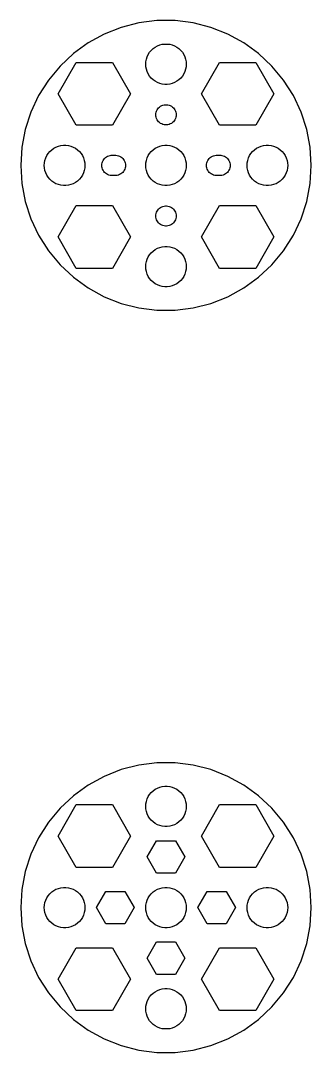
# Model space of a CAD drawing. Header units: metres. Extents: x -22 to 22, y -21 to 241.
# Drawn here: x -21.5 to 21.5, y -21.5 to 131.5 of the extents above; entities that cross this region are included whole.
import ezdxf

# ---------------------------------------------------------------- set-up
doc = ezdxf.new("R2010")
doc.units = ezdxf.units.M

msp = doc.modelspace()

# ---------------------------------------------------------------- linework, layer by layer
for p, q in [((-6.64386, 130.448), (-9.15425, 129.454)), ((-4.02869, 131.119), (-6.64386, 130.448)), ((-1.34999, 131.458), (-4.02869, 131.119)), ((1.34999, 131.458), (-1.34999, 131.458)), ((4.02869, 131.119), (1.34999, 131.458)), ((6.64386, 130.448), (4.02869, 131.119)), ((9.15425, 129.454), (6.64386, 130.448)), ((-9.15425, 129.454), (-11.5203, 128.153)), ((11.5203, 128.153), (9.15425, 129.454)), ((-11.5203, 128.153), (-13.7046, 126.566)), ((-2.42705, 126.763), (-2.1869, 127.054)), ((-2.1869, 127.054), (-1.91226, 127.312)), ((-1.91226, 127.312), (-1.60747, 127.533)), ((-1.60747, 127.533), (-1.27733, 127.714)), ((-1.27733, 127.714), (-0.927048, 127.853)), ((-0.927048, 127.853), (-0.562134, 127.947)), ((-0.562134, 127.947), (-0.18837, 127.994)), ((-0.18837, 127.994), (0.18837, 127.994)), ((0.18837, 127.994), (0.562134, 127.947)), ((0.562134, 127.947), (0.927048, 127.853)), ((0.927048, 127.853), (1.27733, 127.714)), ((1.27733, 127.714), (1.60747, 127.533)), ((1.60747, 127.533), (1.91226, 127.312)), ((1.91226, 127.312), (2.1869, 127.054)), ((2.1869, 127.054), (2.42705, 126.763)), ((13.7046, 126.566), (11.5203, 128.153)), ((-13.7046, 126.566), (-15.6728, 124.718)), ((-2.97633, 125.376), (-2.90575, 125.746)), ((-2.90575, 125.746), (-2.78932, 126.104)), ((-2.78932, 126.104), (-2.62891, 126.445)), ((-2.62891, 126.445), (-2.42705, 126.763)), ((2.42705, 126.763), (2.62891, 126.445)), ((2.62891, 126.445), (2.78932, 126.104)), ((2.78932, 126.104), (2.90575, 125.746)), ((2.90575, 125.746), (2.97633, 125.376)), ((15.6728, 124.718), (13.7046, 126.566)), ((-15.6728, 124.718), (-17.3939, 122.637)), ((-15.977, 120.607), (-13.292, 125.258)), ((-13.292, 125.258), (-7.922, 125.258)), ((-7.922, 125.258), (-5.237, 120.607)), ((-3, 125), (-2.97633, 125.376)), ((-2.97633, 124.624), (-3, 125)), ((-2.90575, 124.254), (-2.97633, 124.624)), ((-2.78932, 123.896), (-2.90575, 124.254)), ((-2.62891, 123.555), (-2.78932, 123.896)), ((2.78932, 123.896), (2.62891, 123.555)), ((2.90575, 124.254), (2.78932, 123.896)), ((2.97633, 124.624), (2.90575, 124.254)), ((2.97633, 125.376), (3, 125)), ((3, 125), (2.97633, 124.624)), ((5.237, 120.607), (7.922, 125.258)), ((7.922, 125.258), (13.292, 125.258)), ((13.292, 125.258), (15.977, 120.607)), ((17.3939, 122.637), (15.6728, 124.718)), ((-17.3939, 122.637), (-18.8406, 120.358)), ((-2.42705, 123.237), (-2.62891, 123.555)), ((-2.1869, 122.946), (-2.42705, 123.237)), ((-1.91226, 122.688), (-2.1869, 122.946)), ((-1.60747, 122.467), (-1.91226, 122.688)), ((-1.27733, 122.286), (-1.60747, 122.467)), ((1.60747, 122.467), (1.27733, 122.286)), ((1.91226, 122.688), (1.60747, 122.467)), ((2.1869, 122.946), (1.91226, 122.688)), ((2.42705, 123.237), (2.1869, 122.946)), ((2.62891, 123.555), (2.42705, 123.237)), ((18.8406, 120.358), (17.3939, 122.637)), ((-0.927048, 122.147), (-1.27733, 122.286)), ((-0.562134, 122.053), (-0.927048, 122.147)), ((-0.18837, 122.006), (-0.562134, 122.053)), ((0.18837, 122.006), (-0.18837, 122.006)), ((0.562134, 122.053), (0.18837, 122.006)), ((0.927048, 122.147), (0.562134, 122.053)), ((1.27733, 122.286), (0.927048, 122.147)), ((-18.8406, 120.358), (-19.9902, 117.915)), ((-13.292, 115.956), (-15.977, 120.607)), ((-5.237, 120.607), (-7.922, 115.956)), ((7.922, 115.956), (5.237, 120.607)), ((15.977, 120.607), (13.292, 115.956)), ((19.9902, 117.915), (18.8406, 120.358)), ((-19.9902, 117.915), (-20.8245, 115.347)), ((-1.48816, 117.688), (-1.45287, 117.873)), ((-1.45287, 117.873), (-1.39465, 118.052)), ((-1.39465, 118.052), (-1.31445, 118.223)), ((-1.31445, 118.223), (-1.21352, 118.382)), ((-1.21352, 118.382), (-1.09344, 118.527)), ((-1.09344, 118.527), (-0.956131, 118.656)), ((-0.956131, 118.656), (-0.803726, 118.766)), ((-0.803726, 118.766), (-0.638657, 118.857)), ((-0.638657, 118.857), (-0.463516, 118.927)), ((-0.463516, 118.927), (-0.281067, 118.973)), ((-0.281067, 118.973), (-0.094177, 118.997)), ((-0.094177, 118.997), (0.094177, 118.997)), ((0.094177, 118.997), (0.281067, 118.973)), ((0.281067, 118.973), (0.463516, 118.927)), ((0.463516, 118.927), (0.638657, 118.857)), ((0.638657, 118.857), (0.803726, 118.766)), ((0.803726, 118.766), (0.956131, 118.656)), ((0.956131, 118.656), (1.09344, 118.527)), ((1.09344, 118.527), (1.21352, 118.382)), ((1.21352, 118.382), (1.31445, 118.223)), ((1.31445, 118.223), (1.39465, 118.052)), ((1.39465, 118.052), (1.45287, 117.873)), ((1.45287, 117.873), (1.48816, 117.688)), ((20.8245, 115.347), (19.9902, 117.915)), ((-1.5, 117.5), (-1.48816, 117.688)), ((-1.48816, 117.312), (-1.5, 117.5)), ((-1.45287, 117.127), (-1.48816, 117.312)), ((-1.39465, 116.948), (-1.45287, 117.127)), ((-1.31445, 116.777), (-1.39465, 116.948)), ((-1.21352, 116.618), (-1.31445, 116.777)), ((-1.09344, 116.473), (-1.21352, 116.618)), ((-0.956131, 116.344), (-1.09344, 116.473)), ((-0.803726, 116.234), (-0.956131, 116.344)), ((-0.638657, 116.143), (-0.803726, 116.234)), ((0.803726, 116.234), (0.638657, 116.143)), ((0.956131, 116.344), (0.803726, 116.234)), ((1.09344, 116.473), (0.956131, 116.344)), ((1.21352, 116.618), (1.09344, 116.473)), ((1.31445, 116.777), (1.21352, 116.618)), ((1.39465, 116.948), (1.31445, 116.777)), ((1.45287, 117.127), (1.39465, 116.948)), ((1.48816, 117.312), (1.45287, 117.127)), ((1.48816, 117.688), (1.5, 117.5)), ((1.5, 117.5), (1.48816, 117.312)), ((-20.8245, 115.347), (-21.3305, 112.695)), ((-7.922, 115.956), (-13.292, 115.956)), ((-0.463516, 116.073), (-0.638657, 116.143)), ((-0.281067, 116.027), (-0.463516, 116.073)), ((-0.094177, 116.003), (-0.281067, 116.027)), ((0.094177, 116.003), (-0.094177, 116.003)), ((0.281067, 116.027), (0.094177, 116.003)), ((0.463516, 116.073), (0.281067, 116.027)), ((0.638657, 116.143), (0.463516, 116.073)), ((13.292, 115.956), (7.922, 115.956)), ((21.3305, 112.695), (20.8245, 115.347)), ((-21.3305, 112.695), (-21.5, 110)), ((-17.6289, 111.445), (-17.427, 111.763)), ((-17.427, 111.763), (-17.1869, 112.054)), ((-17.1869, 112.054), (-16.9123, 112.312)), ((-16.9123, 112.312), (-16.6075, 112.533)), ((-16.6075, 112.533), (-16.2773, 112.714)), ((-16.2773, 112.714), (-15.927, 112.853)), ((-15.927, 112.853), (-15.5621, 112.947)), ((-15.5621, 112.947), (-15.1884, 112.994)), ((-15.1884, 112.994), (-14.8116, 112.994)), ((-14.8116, 112.994), (-14.4379, 112.947)), ((-14.4379, 112.947), (-14.0729, 112.853)), ((-14.0729, 112.853), (-13.7227, 112.714)), ((-13.7227, 112.714), (-13.3925, 112.533)), ((-13.3925, 112.533), (-13.0877, 112.312)), ((-13.0877, 112.312), (-12.8131, 112.054)), ((-12.8131, 112.054), (-12.5729, 111.763)), ((-12.5729, 111.763), (-12.3711, 111.445)), ((-2.62891, 111.445), (-2.42705, 111.763)), ((-2.42705, 111.763), (-2.1869, 112.054)), ((-2.1869, 112.054), (-1.91226, 112.312)), ((-1.91226, 112.312), (-1.60747, 112.533)), ((-1.60747, 112.533), (-1.27733, 112.714)), ((-1.27733, 112.714), (-0.927048, 112.853)), ((-0.927048, 112.853), (-0.562134, 112.947)), ((-0.562134, 112.947), (-0.18837, 112.994)), ((-0.18837, 112.994), (0.18837, 112.994)), ((0.18837, 112.994), (0.562134, 112.947)), ((0.562134, 112.947), (0.927048, 112.853)), ((0.927048, 112.853), (1.27733, 112.714)), ((1.27733, 112.714), (1.60747, 112.533)), ((1.60747, 112.533), (1.91226, 112.312)), ((1.91226, 112.312), (2.1869, 112.054)), ((2.1869, 112.054), (2.42705, 111.763)), ((2.42705, 111.763), (2.62891, 111.445)), ((12.3711, 111.445), (12.5729, 111.763)), ((12.5729, 111.763), (12.8131, 112.054)), ((12.8131, 112.054), (13.0877, 112.312)), ((13.0877, 112.312), (13.3925, 112.533)), ((13.3925, 112.533), (13.7227, 112.714)), ((13.7227, 112.714), (14.0729, 112.853)), ((14.0729, 112.853), (14.4379, 112.947)), ((14.4379, 112.947), (14.8116, 112.994)), ((14.8116, 112.994), (15.1884, 112.994)), ((15.1884, 112.994), (15.5621, 112.947)), ((15.5621, 112.947), (15.927, 112.853)), ((15.927, 112.853), (16.2773, 112.714)), ((16.2773, 112.714), (16.6075, 112.533)), ((16.6075, 112.533), (16.9123, 112.312)), ((16.9123, 112.312), (17.1869, 112.054)), ((17.1869, 112.054), (17.427, 111.763)), ((17.427, 111.763), (17.6289, 111.445)), ((21.5, 110), (21.3305, 112.695)), ((-18, 110), (-17.9763, 110.376)), ((-17.9763, 110.376), (-17.9057, 110.746)), ((-17.9057, 110.746), (-17.7893, 111.104)), ((-17.7893, 111.104), (-17.6289, 111.445)), ((-12.3711, 111.445), (-12.2107, 111.104)), ((-12.2107, 111.104), (-12.0942, 110.746)), ((-12.0942, 110.746), (-12.0237, 110.376)), ((-12.0237, 110.376), (-12, 110)), ((-9.5, 110), (-9.48816, 110.188)), ((-9.48816, 110.188), (-9.45287, 110.373)), ((-9.45287, 110.373), (-9.39465, 110.552)), ((-9.39465, 110.552), (-9.31445, 110.723)), ((-9.31445, 110.723), (-9.21352, 110.882)), ((-9.21352, 110.882), (-9.09344, 111.027)), ((-9.09344, 111.027), (-8.95613, 111.156)), ((-8.95613, 111.156), (-8.80373, 111.266)), ((-8.80373, 111.266), (-8.63866, 111.357)), ((-8.63866, 111.357), (-8.46352, 111.427)), ((-8.46352, 111.427), (-8.28107, 111.473)), ((-8.28107, 111.473), (-8.09418, 111.497)), ((-8.09418, 111.497), (-7.40581, 111.497)), ((-7.40581, 111.497), (-7.21892, 111.473)), ((-7.21892, 111.473), (-7.03647, 111.427)), ((-7.03647, 111.427), (-6.86133, 111.357)), ((-6.86133, 111.357), (-6.69626, 111.266)), ((-6.69626, 111.266), (-6.54385, 111.156)), ((-6.54385, 111.156), (-6.40654, 111.027)), ((-6.40654, 111.027), (-6.28647, 110.882)), ((-6.28647, 110.882), (-6.18553, 110.723)), ((-6.18553, 110.723), (-6.10533, 110.552)), ((-6.10533, 110.552), (-6.04712, 110.373)), ((-6.04712, 110.373), (-6.01183, 110.188)), ((-6.01183, 110.188), (-6, 110)), ((-3, 110), (-2.97633, 110.376)), ((-2.97633, 110.376), (-2.90575, 110.746)), ((-2.90575, 110.746), (-2.78932, 111.104)), ((-2.78932, 111.104), (-2.62891, 111.445)), ((2.62891, 111.445), (2.78932, 111.104)), ((2.78932, 111.104), (2.90575, 110.746)), ((2.90575, 110.746), (2.97633, 110.376)), ((2.97633, 110.376), (3, 110)), ((6, 110), (6.01183, 110.188)), ((6.01183, 110.188), (6.04712, 110.373)), ((6.04712, 110.373), (6.10533, 110.552)), ((6.10533, 110.552), (6.18553, 110.723)), ((6.18553, 110.723), (6.28647, 110.882)), ((6.28647, 110.882), (6.40654, 111.027)), ((6.40654, 111.027), (6.54385, 111.156)), ((6.54385, 111.156), (6.69626, 111.266)), ((6.69626, 111.266), (6.86133, 111.357)), ((6.86133, 111.357), (7.03647, 111.427)), ((7.03647, 111.427), (7.21892, 111.473)), ((7.21892, 111.473), (7.40581, 111.497)), ((7.40581, 111.497), (8.09418, 111.497)), ((8.09418, 111.497), (8.28107, 111.473)), ((8.28107, 111.473), (8.46352, 111.427)), ((8.46352, 111.427), (8.63866, 111.357)), ((8.63866, 111.357), (8.80373, 111.266)), ((8.80373, 111.266), (8.95613, 111.156)), ((8.95613, 111.156), (9.09344, 111.027)), ((9.09344, 111.027), (9.21352, 110.882)), ((9.21352, 110.882), (9.31445, 110.723)), ((9.31445, 110.723), (9.39465, 110.552)), ((9.39465, 110.552), (9.45287, 110.373)), ((9.45287, 110.373), (9.48816, 110.188)), ((9.48816, 110.188), (9.5, 110)), ((12, 110), (12.0237, 110.376)), ((12.0237, 110.376), (12.0942, 110.746)), ((12.0942, 110.746), (12.2107, 111.104)), ((12.2107, 111.104), (12.3711, 111.445)), ((17.6289, 111.445), (17.7893, 111.104)), ((17.7893, 111.104), (17.9057, 110.746)), ((17.9057, 110.746), (17.9763, 110.376)), ((17.9763, 110.376), (18, 110)), ((-21.5, 110), (-21.3305, 107.305)), ((-17.9763, 109.624), (-18, 110)), ((-17.9057, 109.254), (-17.9763, 109.624)), ((-17.7893, 108.896), (-17.9057, 109.254)), ((-17.6289, 108.555), (-17.7893, 108.896)), ((-12.2107, 108.896), (-12.3711, 108.555)), ((-12.0942, 109.254), (-12.2107, 108.896)), ((-12.0237, 109.624), (-12.0942, 109.254)), ((-12, 110), (-12.0237, 109.624)), ((-9.48816, 109.812), (-9.5, 110)), ((-9.45287, 109.627), (-9.48816, 109.812)), ((-9.39465, 109.448), (-9.45287, 109.627)), ((-9.31445, 109.277), (-9.39465, 109.448)), ((-9.21352, 109.118), (-9.31445, 109.277)), ((-9.09344, 108.973), (-9.21352, 109.118)), ((-8.95613, 108.844), (-9.09344, 108.973)), ((-8.80373, 108.734), (-8.95613, 108.844)), ((-8.63866, 108.643), (-8.80373, 108.734)), ((-8.46352, 108.573), (-8.63866, 108.643)), ((-8.28107, 108.527), (-8.46352, 108.573)), ((-7.03647, 108.573), (-7.21892, 108.527)), ((-6.86133, 108.643), (-7.03647, 108.573)), ((-6.69626, 108.734), (-6.86133, 108.643)), ((-6.54385, 108.844), (-6.69626, 108.734)), ((-6.40654, 108.973), (-6.54385, 108.844)), ((-6.28647, 109.118), (-6.40654, 108.973)), ((-6.18553, 109.277), (-6.28647, 109.118)), ((-6.10533, 109.448), (-6.18553, 109.277)), ((-6.04712, 109.627), (-6.10533, 109.448)), ((-6.01183, 109.812), (-6.04712, 109.627)), ((-6, 110), (-6.01183, 109.812)), ((-2.97633, 109.624), (-3, 110)), ((-2.90575, 109.254), (-2.97633, 109.624)), ((-2.78932, 108.896), (-2.90575, 109.254)), ((-2.62891, 108.555), (-2.78932, 108.896)), ((2.78932, 108.896), (2.62891, 108.555)), ((2.90575, 109.254), (2.78932, 108.896)), ((2.97633, 109.624), (2.90575, 109.254)), ((3, 110), (2.97633, 109.624)), ((6.01183, 109.812), (6, 110)), ((6.04712, 109.627), (6.01183, 109.812)), ((6.10533, 109.448), (6.04712, 109.627)), ((6.18553, 109.277), (6.10533, 109.448)), ((6.28647, 109.118), (6.18553, 109.277)), ((6.40654, 108.973), (6.28647, 109.118)), ((6.54385, 108.844), (6.40654, 108.973)), ((6.69626, 108.734), (6.54385, 108.844)), ((6.86133, 108.643), (6.69626, 108.734)), ((7.03647, 108.573), (6.86133, 108.643)), ((7.21892, 108.527), (7.03647, 108.573)), ((8.46352, 108.573), (8.28107, 108.527)), ((8.63866, 108.643), (8.46352, 108.573)), ((8.80373, 108.734), (8.63866, 108.643)), ((8.95613, 108.844), (8.80373, 108.734)), ((9.09344, 108.973), (8.95613, 108.844)), ((9.21352, 109.118), (9.09344, 108.973)), ((9.31445, 109.277), (9.21352, 109.118)), ((9.39465, 109.448), (9.31445, 109.277)), ((9.45287, 109.627), (9.39465, 109.448)), ((9.48816, 109.812), (9.45287, 109.627)), ((9.5, 110), (9.48816, 109.812)), ((12.0237, 109.624), (12, 110)), ((12.0942, 109.254), (12.0237, 109.624)), ((12.2107, 108.896), (12.0942, 109.254)), ((12.3711, 108.555), (12.2107, 108.896)), ((17.7893, 108.896), (17.6289, 108.555)), ((17.9057, 109.254), (17.7893, 108.896)), ((17.9763, 109.624), (17.9057, 109.254)), ((18, 110), (17.9763, 109.624)), ((21.3305, 107.305), (21.5, 110)), ((-21.3305, 107.305), (-20.8245, 104.653)), ((-17.427, 108.237), (-17.6289, 108.555)), ((-17.1869, 107.946), (-17.427, 108.237)), ((-16.9123, 107.688), (-17.1869, 107.946)), ((-16.6075, 107.467), (-16.9123, 107.688)), ((-16.2773, 107.286), (-16.6075, 107.467)), ((-15.927, 107.147), (-16.2773, 107.286)), ((-15.5621, 107.053), (-15.927, 107.147)), ((-15.1884, 107.006), (-15.5621, 107.053)), ((-14.4379, 107.053), (-14.8116, 107.006)), ((-14.0729, 107.147), (-14.4379, 107.053)), ((-13.7227, 107.286), (-14.0729, 107.147)), ((-13.3925, 107.467), (-13.7227, 107.286)), ((-13.0877, 107.688), (-13.3925, 107.467)), ((-12.8131, 107.946), (-13.0877, 107.688)), ((-12.5729, 108.237), (-12.8131, 107.946)), ((-12.3711, 108.555), (-12.5729, 108.237)), ((-8.09418, 108.503), (-8.28107, 108.527)), ((-7.40581, 108.503), (-8.09418, 108.503)), ((-7.21892, 108.527), (-7.40581, 108.503)), ((-2.42705, 108.237), (-2.62891, 108.555)), ((-2.1869, 107.946), (-2.42705, 108.237)), ((-1.91226, 107.688), (-2.1869, 107.946)), ((-1.60747, 107.467), (-1.91226, 107.688)), ((-1.27733, 107.286), (-1.60747, 107.467)), ((-0.927048, 107.147), (-1.27733, 107.286)), ((-0.562134, 107.053), (-0.927048, 107.147)), ((-0.18837, 107.006), (-0.562134, 107.053)), ((0.562134, 107.053), (0.18837, 107.006)), ((0.927048, 107.147), (0.562134, 107.053)), ((1.27733, 107.286), (0.927048, 107.147)), ((1.60747, 107.467), (1.27733, 107.286)), ((1.91226, 107.688), (1.60747, 107.467)), ((2.1869, 107.946), (1.91226, 107.688)), ((2.42705, 108.237), (2.1869, 107.946)), ((2.62891, 108.555), (2.42705, 108.237)), ((7.40581, 108.503), (7.21892, 108.527)), ((8.09418, 108.503), (7.40581, 108.503)), ((8.28107, 108.527), (8.09418, 108.503)), ((12.5729, 108.237), (12.3711, 108.555)), ((12.8131, 107.946), (12.5729, 108.237)), ((13.0877, 107.688), (12.8131, 107.946)), ((13.3925, 107.467), (13.0877, 107.688)), ((13.7227, 107.286), (13.3925, 107.467)), ((14.0729, 107.147), (13.7227, 107.286)), ((14.4379, 107.053), (14.0729, 107.147)), ((14.8116, 107.006), (14.4379, 107.053)), ((15.5621, 107.053), (15.1884, 107.006)), ((15.927, 107.147), (15.5621, 107.053)), ((16.2773, 107.286), (15.927, 107.147)), ((16.6075, 107.467), (16.2773, 107.286)), ((16.9123, 107.688), (16.6075, 107.467)), ((17.1869, 107.946), (16.9123, 107.688)), ((17.427, 108.237), (17.1869, 107.946)), ((17.6289, 108.555), (17.427, 108.237)), ((20.8245, 104.653), (21.3305, 107.305)), ((-14.8116, 107.006), (-15.1884, 107.006)), ((0.18837, 107.006), (-0.18837, 107.006)), ((15.1884, 107.006), (14.8116, 107.006)), ((-20.8245, 104.653), (-19.9902, 102.085)), ((-15.977, 99.393), (-13.292, 104.044)), ((-13.292, 104.044), (-7.922, 104.044)), ((-7.922, 104.044), (-5.237, 99.393)), ((-0.281067, 103.973), (-0.094177, 103.997)), ((-0.094177, 103.997), (0.094177, 103.997)), ((0.094177, 103.997), (0.281067, 103.973)), ((5.237, 99.393), (7.922, 104.044)), ((7.922, 104.044), (13.292, 104.044)), ((13.292, 104.044), (15.977, 99.393)), ((19.9902, 102.085), (20.8245, 104.653)), ((-1.5, 102.5), (-1.48816, 102.688)), ((-1.48816, 102.312), (-1.5, 102.5)), ((-1.48816, 102.688), (-1.45287, 102.873)), ((-1.45287, 102.873), (-1.39465, 103.052)), ((-1.39465, 103.052), (-1.31445, 103.223)), ((-1.31445, 103.223), (-1.21352, 103.382)), ((-1.21352, 103.382), (-1.09344, 103.527)), ((-1.09344, 103.527), (-0.956131, 103.656)), ((-0.956131, 103.656), (-0.803726, 103.766)), ((-0.803726, 103.766), (-0.638657, 103.857)), ((-0.638657, 103.857), (-0.463516, 103.927)), ((-0.463516, 103.927), (-0.281067, 103.973)), ((0.281067, 103.973), (0.463516, 103.927)), ((0.463516, 103.927), (0.638657, 103.857)), ((0.638657, 103.857), (0.803726, 103.766)), ((0.803726, 103.766), (0.956131, 103.656)), ((0.956131, 103.656), (1.09344, 103.527)), ((1.09344, 103.527), (1.21352, 103.382)), ((1.21352, 103.382), (1.31445, 103.223)), ((1.31445, 103.223), (1.39465, 103.052)), ((1.39465, 103.052), (1.45287, 102.873)), ((1.45287, 102.873), (1.48816, 102.688)), ((1.48816, 102.688), (1.5, 102.5)), ((1.5, 102.5), (1.48816, 102.312)), ((-19.9902, 102.085), (-18.8406, 99.6423)), ((-1.45287, 102.127), (-1.48816, 102.312)), ((-1.39465, 101.948), (-1.45287, 102.127)), ((-1.31445, 101.777), (-1.39465, 101.948)), ((-1.21352, 101.618), (-1.31445, 101.777)), ((-1.09344, 101.473), (-1.21352, 101.618)), ((-0.956131, 101.344), (-1.09344, 101.473)), ((-0.803726, 101.234), (-0.956131, 101.344)), ((-0.638657, 101.143), (-0.803726, 101.234)), ((-0.463516, 101.073), (-0.638657, 101.143)), ((-0.281067, 101.027), (-0.463516, 101.073)), ((-0.094177, 101.003), (-0.281067, 101.027)), ((0.094177, 101.003), (-0.094177, 101.003)), ((0.281067, 101.027), (0.094177, 101.003)), ((0.463516, 101.073), (0.281067, 101.027)), ((0.638657, 101.143), (0.463516, 101.073)), ((0.803726, 101.234), (0.638657, 101.143)), ((0.956131, 101.344), (0.803726, 101.234)), ((1.09344, 101.473), (0.956131, 101.344)), ((1.21352, 101.618), (1.09344, 101.473)), ((1.31445, 101.777), (1.21352, 101.618)), ((1.39465, 101.948), (1.31445, 101.777)), ((1.45287, 102.127), (1.39465, 101.948)), ((1.48816, 102.312), (1.45287, 102.127)), ((18.8406, 99.6423), (19.9902, 102.085)), ((-18.8406, 99.6423), (-17.3939, 97.3626)), ((17.3939, 97.3626), (18.8406, 99.6423)), ((-13.292, 94.7425), (-15.977, 99.393)), ((-5.237, 99.393), (-7.922, 94.7425)), ((-0.927048, 97.8532), (-0.562134, 97.9469)), ((-0.562134, 97.9469), (-0.18837, 97.9941)), ((-0.18837, 97.9941), (0.18837, 97.9941)), ((0.18837, 97.9941), (0.562134, 97.9469)), ((0.562134, 97.9469), (0.927048, 97.8532)), ((7.922, 94.7425), (5.237, 99.393)), ((15.977, 99.393), (13.292, 94.7425)), ((-17.3939, 97.3626), (-15.6728, 95.2822)), ((-2.78932, 96.1044), (-2.62891, 96.4453)), ((-2.62891, 96.4453), (-2.42705, 96.7634)), ((-2.42705, 96.7634), (-2.1869, 97.0536)), ((-2.1869, 97.0536), (-1.91226, 97.3116)), ((-1.91226, 97.3116), (-1.60747, 97.533)), ((-1.60747, 97.533), (-1.27733, 97.7145)), ((-1.27733, 97.7145), (-0.927048, 97.8532)), ((0.927048, 97.8532), (1.27733, 97.7145)), ((1.27733, 97.7145), (1.60747, 97.533)), ((1.60747, 97.533), (1.91226, 97.3116)), ((1.91226, 97.3116), (2.1869, 97.0536)), ((2.1869, 97.0536), (2.42705, 96.7634)), ((2.42705, 96.7634), (2.62891, 96.4453)), ((2.62891, 96.4453), (2.78932, 96.1044)), ((15.6728, 95.2822), (17.3939, 97.3626)), ((-15.6728, 95.2822), (-13.7046, 93.434)), ((-3, 95), (-2.97633, 95.376)), ((-2.97633, 94.624), (-3, 95)), ((-2.97633, 95.376), (-2.90575, 95.7461)), ((-2.90575, 95.7461), (-2.78932, 96.1044)), ((2.78932, 96.1044), (2.90575, 95.7461)), ((2.90575, 95.7461), (2.97633, 95.376)), ((2.97633, 95.376), (3, 95)), ((3, 95), (2.97633, 94.624)), ((13.7046, 93.434), (15.6728, 95.2822)), ((-13.7046, 93.434), (-11.5203, 91.847)), ((-7.922, 94.7425), (-13.292, 94.7425)), ((-2.90575, 94.2539), (-2.97633, 94.624)), ((-2.78932, 93.8956), (-2.90575, 94.2539)), ((-2.62891, 93.5547), (-2.78932, 93.8956)), ((-2.42705, 93.2366), (-2.62891, 93.5547)), ((2.62891, 93.5547), (2.42705, 93.2366)), ((2.78932, 93.8956), (2.62891, 93.5547)), ((2.90575, 94.2539), (2.78932, 93.8956)), ((2.97633, 94.624), (2.90575, 94.2539)), ((13.292, 94.7425), (7.922, 94.7425)), ((11.5203, 91.847), (13.7046, 93.434)), ((-11.5203, 91.847), (-9.15425, 90.5462)), ((-2.1869, 92.9464), (-2.42705, 93.2366)), ((-1.91226, 92.6885), (-2.1869, 92.9464)), ((-1.60747, 92.467), (-1.91226, 92.6885)), ((-1.27733, 92.2855), (-1.60747, 92.467)), ((-0.927048, 92.1468), (-1.27733, 92.2855)), ((-0.562134, 92.0531), (-0.927048, 92.1468)), ((-0.18837, 92.0059), (-0.562134, 92.0531)), ((0.18837, 92.0059), (-0.18837, 92.0059)), ((0.562134, 92.0531), (0.18837, 92.0059)), ((0.927048, 92.1468), (0.562134, 92.0531)), ((1.27733, 92.2855), (0.927048, 92.1468)), ((1.60747, 92.467), (1.27733, 92.2855)), ((1.91226, 92.6885), (1.60747, 92.467)), ((2.1869, 92.9464), (1.91226, 92.6885)), ((2.42705, 93.2366), (2.1869, 92.9464)), ((9.15425, 90.5462), (11.5203, 91.847)), ((-9.15425, 90.5462), (-6.64386, 89.5523)), ((6.64386, 89.5523), (9.15425, 90.5462)), ((-6.64386, 89.5523), (-4.02869, 88.8808)), ((-4.02869, 88.8808), (-1.34999, 88.5424)), ((1.34999, 88.5424), (4.02869, 88.8808)), ((4.02869, 88.8808), (6.64386, 89.5523)), ((-1.34999, 88.5424), (1.34999, 88.5424)), ((-1.34999, 21.4576), (-4.02869, 21.1192)), ((1.34999, 21.4576), (-1.34999, 21.4576)), ((4.02869, 21.1192), (1.34999, 21.4576)), ((-6.64386, 20.4477), (-9.15425, 19.4538)), ((-4.02869, 21.1192), (-6.64386, 20.4477)), ((6.64386, 20.4477), (4.02869, 21.1192)), ((9.15425, 19.4538), (6.64386, 20.4477)), ((-9.15425, 19.4538), (-11.5203, 18.153)), ((11.5203, 18.153), (9.15425, 19.4538)), ((-11.5203, 18.153), (-13.7046, 16.566)), ((-2.42705, 16.7634), (-2.1869, 17.0536)), ((-2.1869, 17.0536), (-1.91226, 17.3115)), ((-1.91226, 17.3115), (-1.60747, 17.533)), ((-1.60747, 17.533), (-1.27733, 17.7145)), ((-1.27733, 17.7145), (-0.927048, 17.8532)), ((-0.927048, 17.8532), (-0.562134, 17.9469)), ((-0.562134, 17.9469), (-0.18837, 17.9941)), ((-0.18837, 17.9941), (0.18837, 17.9941)), ((0.18837, 17.9941), (0.562134, 17.9469)), ((0.562134, 17.9469), (0.927048, 17.8532)), ((0.927048, 17.8532), (1.27733, 17.7145)), ((1.27733, 17.7145), (1.60747, 17.533)), ((1.60747, 17.533), (1.91226, 17.3115)), ((1.91226, 17.3115), (2.1869, 17.0536)), ((2.1869, 17.0536), (2.42705, 16.7634)), ((13.7046, 16.566), (11.5203, 18.153)), ((-13.7046, 16.566), (-15.6728, 14.7178)), ((-3, 15), (-2.97633, 15.376)), ((-2.97633, 15.376), (-2.90575, 15.7461)), ((-2.90575, 15.7461), (-2.78932, 16.1044)), ((-2.78932, 16.1044), (-2.62891, 16.4453)), ((-2.62891, 16.4453), (-2.42705, 16.7634)), ((2.42705, 16.7634), (2.62891, 16.4453)), ((2.62891, 16.4453), (2.78932, 16.1044)), ((2.78932, 16.1044), (2.90575, 15.7461)), ((2.90575, 15.7461), (2.97633, 15.376)), ((2.97633, 15.376), (3, 15)), ((15.6728, 14.7178), (13.7046, 16.566)), ((-15.6728, 14.7178), (-17.3939, 12.6374)), ((-15.977, 10.607), (-13.292, 15.2575)), ((-13.292, 15.2575), (-7.922, 15.2575)), ((-7.922, 15.2575), (-5.237, 10.607)), ((-2.97633, 14.624), (-3, 15)), ((-2.90575, 14.2539), (-2.97633, 14.624)), ((-2.78932, 13.8956), (-2.90575, 14.2539)), ((-2.62891, 13.5547), (-2.78932, 13.8956)), ((2.78932, 13.8956), (2.62891, 13.5547)), ((2.90575, 14.2539), (2.78932, 13.8956)), ((2.97633, 14.624), (2.90575, 14.2539)), ((3, 15), (2.97633, 14.624)), ((5.237, 10.607), (7.922, 15.2575)), ((7.922, 15.2575), (13.292, 15.2575)), ((13.292, 15.2575), (15.977, 10.607)), ((17.3939, 12.6374), (15.6728, 14.7178)), ((-17.3939, 12.6374), (-18.8406, 10.3577)), ((-2.42705, 13.2366), (-2.62891, 13.5547)), ((-2.1869, 12.9464), (-2.42705, 13.2366)), ((-1.91226, 12.6884), (-2.1869, 12.9464)), ((-1.60747, 12.467), (-1.91226, 12.6884)), ((-1.27733, 12.2855), (-1.60747, 12.467)), ((-0.927048, 12.1468), (-1.27733, 12.2855)), ((1.27733, 12.2855), (0.927048, 12.1468)), ((1.60747, 12.467), (1.27733, 12.2855)), ((1.91226, 12.6884), (1.60747, 12.467)), ((2.1869, 12.9464), (1.91226, 12.6884)), ((2.42705, 13.2366), (2.1869, 12.9464)), ((2.62891, 13.5547), (2.42705, 13.2366)), ((18.8406, 10.3577), (17.3939, 12.6374)), ((-0.562134, 12.0531), (-0.927048, 12.1468)), ((-0.18837, 12.0059), (-0.562134, 12.0531)), ((0.18837, 12.0059), (-0.18837, 12.0059)), ((0.562134, 12.0531), (0.18837, 12.0059)), ((0.927048, 12.1468), (0.562134, 12.0531)), ((-18.8406, 10.3577), (-19.9902, 7.91467)), ((-13.292, 5.95645), (-15.977, 10.607)), ((-5.237, 10.607), (-7.922, 5.95645)), ((-2.7735, 7.5), (-1.38675, 9.90192)), ((-1.38675, 9.90192), (1.38675, 9.90192)), ((1.38675, 9.90192), (2.7735, 7.5)), ((7.922, 5.95645), (5.237, 10.607)), ((15.977, 10.607), (13.292, 5.95645)), ((19.9902, 7.91467), (18.8406, 10.3577)), ((-19.9902, 7.91467), (-20.8245, 5.34683)), ((20.8245, 5.34683), (19.9902, 7.91467)), ((-1.38675, 5.09808), (-2.7735, 7.5)), ((2.7735, 7.5), (1.38675, 5.09808)), ((-20.8245, 5.34683), (-21.3305, 2.69466)), ((-7.922, 5.95645), (-13.292, 5.95645)), ((1.38675, 5.09808), (-1.38675, 5.09808)), ((13.292, 5.95645), (7.922, 5.95645)), ((21.3305, 2.69466), (20.8245, 5.34683)), ((-21.3305, 2.69466), (-21.5, 0)), ((-17.6289, 1.44525), (-17.427, 1.76335)), ((-17.427, 1.76335), (-17.1869, 2.05363)), ((-17.1869, 2.05363), (-16.9123, 2.31154)), ((-16.9123, 2.31154), (-16.6075, 2.53297)), ((-16.6075, 2.53297), (-16.2773, 2.71448)), ((-16.2773, 2.71448), (-15.927, 2.85316)), ((-15.927, 2.85316), (-15.5621, 2.94685)), ((-15.5621, 2.94685), (-15.1884, 2.99408)), ((-15.1884, 2.99408), (-14.8116, 2.99408)), ((-14.8116, 2.99408), (-14.4379, 2.94685)), ((-14.4379, 2.94685), (-14.0729, 2.85316)), ((-14.0729, 2.85316), (-13.7227, 2.71448)), ((-13.7227, 2.71448), (-13.3925, 2.53297)), ((-13.3925, 2.53297), (-13.0877, 2.31154)), ((-13.0877, 2.31154), (-12.8131, 2.05363)), ((-12.8131, 2.05363), (-12.5729, 1.76335)), ((-12.5729, 1.76335), (-12.3711, 1.44525)), ((-10.2735, 0), (-8.88675, 2.40192)), ((-8.88675, 2.40192), (-6.11325, 2.40192)), ((-6.11325, 2.40192), (-4.7265, 0)), ((-2.62891, 1.44525), (-2.42705, 1.76335)), ((-2.42705, 1.76335), (-2.1869, 2.05363)), ((-2.1869, 2.05363), (-1.91226, 2.31154)), ((-1.91226, 2.31154), (-1.60747, 2.53297)), ((-1.60747, 2.53297), (-1.27733, 2.71448)), ((-1.27733, 2.71448), (-0.927048, 2.85316)), ((-0.927048, 2.85316), (-0.562134, 2.94685)), ((-0.562134, 2.94685), (-0.18837, 2.99408)), ((-0.18837, 2.99408), (0.18837, 2.99408)), ((0.18837, 2.99408), (0.562134, 2.94685)), ((0.562134, 2.94685), (0.927048, 2.85316)), ((0.927048, 2.85316), (1.27733, 2.71448)), ((1.27733, 2.71448), (1.60747, 2.53297)), ((1.60747, 2.53297), (1.91226, 2.31154)), ((1.91226, 2.31154), (2.1869, 2.05363)), ((2.1869, 2.05363), (2.42705, 1.76335)), ((2.42705, 1.76335), (2.62891, 1.44525)), ((4.7265, 0), (6.11325, 2.40192)), ((6.11325, 2.40192), (8.88675, 2.40192)), ((8.88675, 2.40192), (10.2735, 0)), ((12.3711, 1.44525), (12.5729, 1.76335)), ((12.5729, 1.76335), (12.8131, 2.05363)), ((12.8131, 2.05363), (13.0877, 2.31154)), ((13.0877, 2.31154), (13.3925, 2.53297)), ((13.3925, 2.53297), (13.7227, 2.71448)), ((13.7227, 2.71448), (14.0729, 2.85316)), ((14.0729, 2.85316), (14.4379, 2.94685)), ((14.4379, 2.94685), (14.8116, 2.99408)), ((14.8116, 2.99408), (15.1884, 2.99408)), ((15.1884, 2.99408), (15.5621, 2.94685)), ((15.5621, 2.94685), (15.927, 2.85316)), ((15.927, 2.85316), (16.2773, 2.71448)), ((16.2773, 2.71448), (16.6075, 2.53297)), ((16.6075, 2.53297), (16.9123, 2.31154)), ((16.9123, 2.31154), (17.1869, 2.05363)), ((17.1869, 2.05363), (17.427, 1.76335)), ((17.427, 1.76335), (17.6289, 1.44525)), ((21.5, 0), (21.3305, 2.69466)), ((-21.5, 0), (-21.3305, -2.69466)), ((-18, 0), (-17.9763, 0.375992)), ((-17.9763, -0.375992), (-18, 0)), ((-17.9763, 0.375992), (-17.9057, 0.746063)), ((-17.9057, 0.746063), (-17.7893, 1.10437)), ((-17.7893, 1.10437), (-17.6289, 1.44525)), ((-12.3711, 1.44525), (-12.2107, 1.10437)), ((-12.2107, 1.10437), (-12.0942, 0.746063)), ((-12.0942, 0.746063), (-12.0237, 0.375992)), ((-12.0237, 0.375992), (-12, 0)), ((-12, 0), (-12.0237, -0.375992)), ((-8.88675, -2.40192), (-10.2735, 0)), ((-4.7265, 0), (-6.11325, -2.40192)), ((-3, 0), (-2.97633, 0.375992)), ((-2.97633, -0.375992), (-3, 0)), ((-2.97633, 0.375992), (-2.90575, 0.746063)), ((-2.90575, 0.746063), (-2.78932, 1.10437)), ((-2.78932, 1.10437), (-2.62891, 1.44525)), ((2.62891, 1.44525), (2.78932, 1.10437)), ((2.78932, 1.10437), (2.90575, 0.746063)), ((2.90575, 0.746063), (2.97633, 0.375992)), ((2.97633, 0.375992), (3, 0)), ((3, 0), (2.97633, -0.375992)), ((6.11325, -2.40192), (4.7265, 0)), ((10.2735, 0), (8.88675, -2.40192)), ((12, 0), (12.0237, 0.375992)), ((12.0237, -0.375992), (12, 0)), ((12.0237, 0.375992), (12.0942, 0.746063)), ((12.0942, 0.746063), (12.2107, 1.10437)), ((12.2107, 1.10437), (12.3711, 1.44525)), ((17.6289, 1.44525), (17.7893, 1.10437)), ((17.7893, 1.10437), (17.9057, 0.746063)), ((17.9057, 0.746063), (17.9763, 0.375992)), ((17.9763, 0.375992), (18, 0)), ((18, 0), (17.9763, -0.375992)), ((21.3305, -2.69466), (21.5, 0)), ((-17.9057, -0.746063), (-17.9763, -0.375992)), ((-17.7893, -1.10437), (-17.9057, -0.746063)), ((-17.6289, -1.44525), (-17.7893, -1.10437)), ((-17.427, -1.76335), (-17.6289, -1.44525)), ((-12.3711, -1.44525), (-12.5729, -1.76335)), ((-12.2107, -1.10437), (-12.3711, -1.44525)), ((-12.0942, -0.746063), (-12.2107, -1.10437)), ((-12.0237, -0.375992), (-12.0942, -0.746063)), ((-2.90575, -0.746063), (-2.97633, -0.375992)), ((-2.78932, -1.10437), (-2.90575, -0.746063)), ((-2.62891, -1.44525), (-2.78932, -1.10437)), ((-2.42705, -1.76335), (-2.62891, -1.44525)), ((2.62891, -1.44525), (2.42705, -1.76335)), ((2.78932, -1.10437), (2.62891, -1.44525)), ((2.90575, -0.746063), (2.78932, -1.10437)), ((2.97633, -0.375992), (2.90575, -0.746063)), ((12.0942, -0.746063), (12.0237, -0.375992)), ((12.2107, -1.10437), (12.0942, -0.746063)), ((12.3711, -1.44525), (12.2107, -1.10437)), ((12.5729, -1.76335), (12.3711, -1.44525)), ((17.6289, -1.44525), (17.427, -1.76335)), ((17.7893, -1.10437), (17.6289, -1.44525)), ((17.9057, -0.746063), (17.7893, -1.10437)), ((17.9763, -0.375992), (17.9057, -0.746063)), ((-21.3305, -2.69466), (-20.8245, -5.34683)), ((-17.1869, -2.05363), (-17.427, -1.76335)), ((-16.9123, -2.31154), (-17.1869, -2.05363)), ((-16.6075, -2.53297), (-16.9123, -2.31154)), ((-16.2773, -2.71448), (-16.6075, -2.53297)), ((-15.927, -2.85316), (-16.2773, -2.71448)), ((-15.5621, -2.94685), (-15.927, -2.85316)), ((-15.1884, -2.99408), (-15.5621, -2.94685)), ((-14.8116, -2.99408), (-15.1884, -2.99408)), ((-14.4379, -2.94685), (-14.8116, -2.99408)), ((-14.0729, -2.85316), (-14.4379, -2.94685)), ((-13.7227, -2.71448), (-14.0729, -2.85316)), ((-13.3925, -2.53297), (-13.7227, -2.71448)), ((-13.0877, -2.31154), (-13.3925, -2.53297)), ((-12.8131, -2.05363), (-13.0877, -2.31154)), ((-12.5729, -1.76335), (-12.8131, -2.05363)), ((-6.11325, -2.40192), (-8.88675, -2.40192)), ((-2.1869, -2.05363), (-2.42705, -1.76335)), ((-1.91226, -2.31154), (-2.1869, -2.05363)), ((-1.60747, -2.53297), (-1.91226, -2.31154)), ((-1.27733, -2.71448), (-1.60747, -2.53297)), ((-0.927048, -2.85316), (-1.27733, -2.71448)), ((-0.562134, -2.94685), (-0.927048, -2.85316)), ((-0.18837, -2.99408), (-0.562134, -2.94685)), ((0.18837, -2.99408), (-0.18837, -2.99408)), ((0.562134, -2.94685), (0.18837, -2.99408)), ((0.927048, -2.85316), (0.562134, -2.94685)), ((1.27733, -2.71448), (0.927048, -2.85316)), ((1.60747, -2.53297), (1.27733, -2.71448)), ((1.91226, -2.31154), (1.60747, -2.53297)), ((2.1869, -2.05363), (1.91226, -2.31154)), ((2.42705, -1.76335), (2.1869, -2.05363)), ((8.88675, -2.40192), (6.11325, -2.40192)), ((12.8131, -2.05363), (12.5729, -1.76335)), ((13.0877, -2.31154), (12.8131, -2.05363)), ((13.3925, -2.53297), (13.0877, -2.31154)), ((13.7227, -2.71448), (13.3925, -2.53297)), ((14.0729, -2.85316), (13.7227, -2.71448)), ((14.4379, -2.94685), (14.0729, -2.85316)), ((14.8116, -2.99408), (14.4379, -2.94685)), ((15.1884, -2.99408), (14.8116, -2.99408)), ((15.5621, -2.94685), (15.1884, -2.99408)), ((15.927, -2.85316), (15.5621, -2.94685)), ((16.2773, -2.71448), (15.927, -2.85316)), ((16.6075, -2.53297), (16.2773, -2.71448)), ((16.9123, -2.31154), (16.6075, -2.53297)), ((17.1869, -2.05363), (16.9123, -2.31154)), ((17.427, -1.76335), (17.1869, -2.05363)), ((20.8245, -5.34683), (21.3305, -2.69466)), ((-20.8245, -5.34683), (-19.9902, -7.91467)), ((-15.977, -10.607), (-13.292, -5.95645)), ((-13.292, -5.95645), (-7.922, -5.95645)), ((-7.922, -5.95645), (-5.237, -10.607)), ((-2.7735, -7.5), (-1.38675, -5.09808)), ((-1.38675, -5.09808), (1.38675, -5.09808)), ((1.38675, -5.09808), (2.7735, -7.5)), ((5.237, -10.607), (7.922, -5.95645)), ((7.922, -5.95645), (13.292, -5.95645)), ((13.292, -5.95645), (15.977, -10.607)), ((19.9902, -7.91467), (20.8245, -5.34683)), ((-1.38675, -9.90192), (-2.7735, -7.5)), ((2.7735, -7.5), (1.38675, -9.90192)), ((-19.9902, -7.91467), (-18.8406, -10.3577)), ((18.8406, -10.3577), (19.9902, -7.91467)), ((-18.8406, -10.3577), (-17.3939, -12.6374)), ((-13.292, -15.2575), (-15.977, -10.607)), ((-5.237, -10.607), (-7.922, -15.2575)), ((1.38675, -9.90192), (-1.38675, -9.90192)), ((7.922, -15.2575), (5.237, -10.607)), ((15.977, -10.607), (13.292, -15.2575)), ((17.3939, -12.6374), (18.8406, -10.3577)), ((-1.27733, -12.2855), (-0.927048, -12.1468)), ((-0.927048, -12.1468), (-0.562134, -12.0531)), ((-0.562134, -12.0531), (-0.18837, -12.0059)), ((-0.18837, -12.0059), (0.18837, -12.0059)), ((0.18837, -12.0059), (0.562134, -12.0531)), ((0.562134, -12.0531), (0.927048, -12.1468)), ((0.927048, -12.1468), (1.27733, -12.2855)), ((-17.3939, -12.6374), (-15.6728, -14.7178)), ((-2.78932, -13.8956), (-2.62891, -13.5547)), ((-2.62891, -13.5547), (-2.42705, -13.2366)), ((-2.42705, -13.2366), (-2.1869, -12.9464)), ((-2.1869, -12.9464), (-1.91226, -12.6884)), ((-1.91226, -12.6884), (-1.60747, -12.467)), ((-1.60747, -12.467), (-1.27733, -12.2855)), ((1.27733, -12.2855), (1.60747, -12.467)), ((1.60747, -12.467), (1.91226, -12.6884)), ((1.91226, -12.6884), (2.1869, -12.9464)), ((2.1869, -12.9464), (2.42705, -13.2366)), ((2.42705, -13.2366), (2.62891, -13.5547)), ((2.62891, -13.5547), (2.78932, -13.8956)), ((15.6728, -14.7178), (17.3939, -12.6374)), ((-15.6728, -14.7178), (-13.7046, -16.566)), ((-7.922, -15.2575), (-13.292, -15.2575)), ((-3, -15), (-2.97633, -14.624)), ((-2.97633, -15.376), (-3, -15)), ((-2.97633, -14.624), (-2.90575, -14.2539)), ((-2.90575, -14.2539), (-2.78932, -13.8956)), ((2.78932, -13.8956), (2.90575, -14.2539)), ((2.90575, -14.2539), (2.97633, -14.624)), ((2.97633, -14.624), (3, -15)), ((3, -15), (2.97633, -15.376)), ((13.292, -15.2575), (7.922, -15.2575)), ((13.7046, -16.566), (15.6728, -14.7178)), ((-13.7046, -16.566), (-11.5203, -18.153)), ((-2.90575, -15.7461), (-2.97633, -15.376)), ((-2.78932, -16.1044), (-2.90575, -15.7461)), ((-2.62891, -16.4453), (-2.78932, -16.1044)), ((-2.42705, -16.7634), (-2.62891, -16.4453)), ((-2.1869, -17.0536), (-2.42705, -16.7634)), ((2.42705, -16.7634), (2.1869, -17.0536)), ((2.62891, -16.4453), (2.42705, -16.7634)), ((2.78932, -16.1044), (2.62891, -16.4453)), ((2.90575, -15.7461), (2.78932, -16.1044)), ((2.97633, -15.376), (2.90575, -15.7461)), ((11.5203, -18.153), (13.7046, -16.566)), ((-11.5203, -18.153), (-9.15425, -19.4538)), ((-1.91226, -17.3115), (-2.1869, -17.0536)), ((-1.60747, -17.533), (-1.91226, -17.3115)), ((-1.27733, -17.7145), (-1.60747, -17.533)), ((-0.927048, -17.8532), (-1.27733, -17.7145)), ((-0.562134, -17.9469), (-0.927048, -17.8532)), ((-0.18837, -17.9941), (-0.562134, -17.9469)), ((0.18837, -17.9941), (-0.18837, -17.9941)), ((0.562134, -17.9469), (0.18837, -17.9941)), ((0.927048, -17.8532), (0.562134, -17.9469)), ((1.27733, -17.7145), (0.927048, -17.8532)), ((1.60747, -17.533), (1.27733, -17.7145)), ((1.91226, -17.3115), (1.60747, -17.533)), ((2.1869, -17.0536), (1.91226, -17.3115)), ((9.15425, -19.4538), (11.5203, -18.153)), ((-9.15425, -19.4538), (-6.64386, -20.4477)), ((6.64386, -20.4477), (9.15425, -19.4538)), ((-6.64386, -20.4477), (-4.02869, -21.1192)), ((-4.02869, -21.1192), (-1.34999, -21.4576)), ((1.34999, -21.4576), (4.02869, -21.1192)), ((4.02869, -21.1192), (6.64386, -20.4477)), ((-1.34999, -21.4576), (1.34999, -21.4576))]:
    msp.add_line(p, q)

doc.saveas('drawing.dxf')
